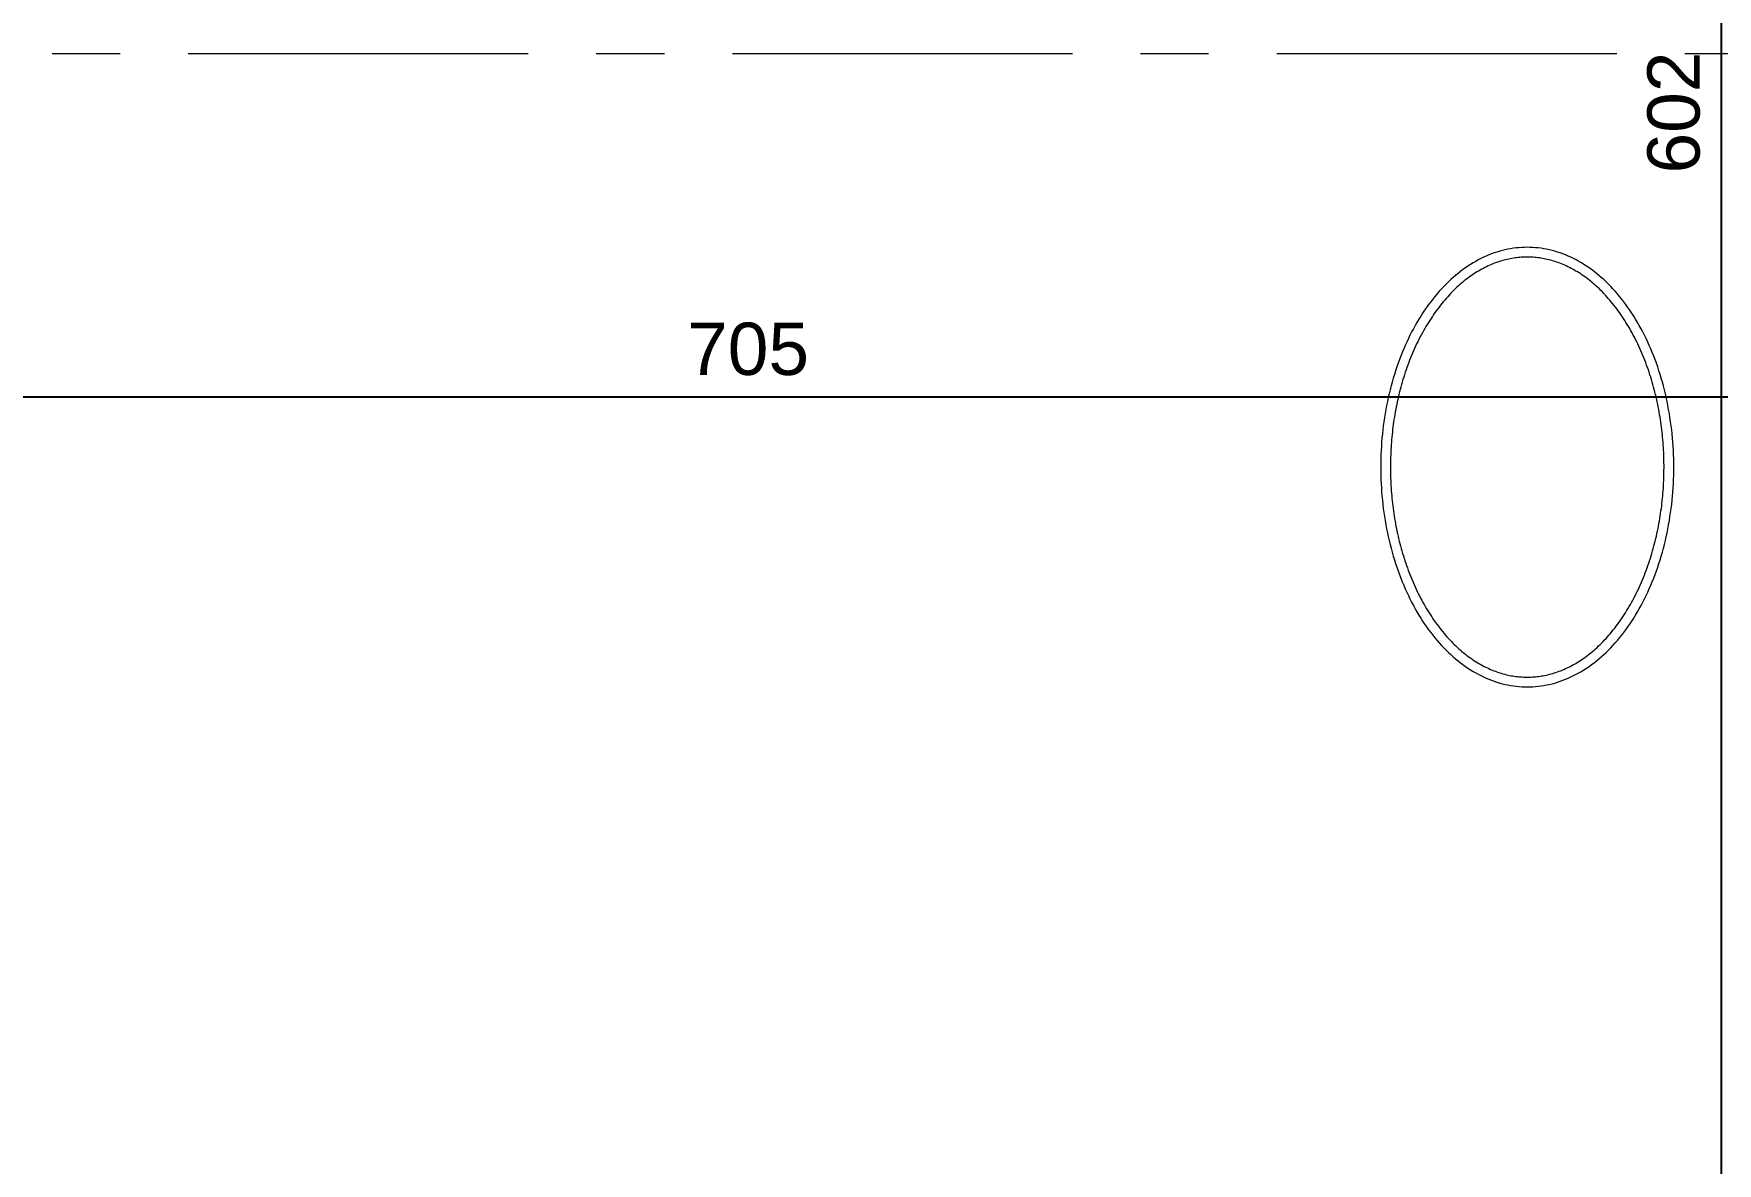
# Model space of a CAD drawing. Header units: centimetres. Extents: x 111832 to 117233, y -55119 to -48329.
# Drawn here: x 114171.2 to 114573.4, y -51537.4 to -51267.5 of the extents above; entities that cross this region are included whole.
import ezdxf

# ---------------------------------------------------------------- set-up
doc = ezdxf.new("R2010")
doc.units = ezdxf.units.CM
doc.header["$LTSCALE"] = 50
doc.header["$MEASUREMENT"] = 0
doc.linetypes.add('AXES', pattern=[2, 1.25, -0.25, 0.25, -0.25])
doc.layers.get('0').update_dxf_attribs({"color": 8})
doc.layers.add('AXES', color=10, linetype='AXES')
doc.layers.add('COTE 50ème', color=1, linetype='Continuous')
doc.layers.add('MACONNERIE COUPE', color=7, linetype='Continuous', lineweight=30)
doc.layers.add('mobilimi', color=8, linetype='Continuous', lineweight=9)
doc.styles.add('RS_TXT_50', font='arial.ttf', dxfattribs={"height": 12.5})
doc.dimstyles.new('RS_50CM_LINEAIRE', dxfattribs={"dimscale": 5, "dimtxt": 12.5, "dimasz": 1.5, "dimexe": 1, "dimexo": 2.5, "dimgap": 1, "dimtad": 1, "dimdec": 1, "dimrnd": 0.5, "dimdsep": 46, "dimtxsty": 'RS_TXT_50', "dimblk1": 'ARCHTICK', "dimblk2": 'ARCHTICK', "dimsah": 1, "dimcen": 2.5, "dimdle": 1, "dimclrt": 4, "dimadec": 0, "dimazin": 2, "dimtfac": 1, "dimtdec": 1, "dimtix": 1, "dimtmove": 2, "dimatfit": 3, "dimfxl": 1, "dimtolj": 1, "dimtzin": 0, "dimarcsym": 0})

# ---------------------------------------------------------------- blocks, each defined once
blk = doc.blocks.new('A$C7560ca7f')
at = {"layer": 'AXES', "lineweight": 5, "ltscale": 1.3}
blk.add_line((3195, -410), (-1985, -410), dxfattribs=at)
blk = doc.blocks.new('_ArchTick')
at = {"color": 0, "linetype": 'ByBlock', "const_width": 0.15}
blk.add_lwpolyline([(-0.5, -0.5), (0.5, 0.5)], dxfattribs=at)
blk = doc.blocks.new('*D1015')
at = {"layer": 'COTE 50ème', "color": 0, "lineweight": -2, "ltscale": 0.5, "transparency": 16777216}
for p, q in [((114574.37, -51592.36), (114574.37, -50980.36)), ((114630.98, -50985.36), (114569.37, -50985.36)), ((114541.87, -51587.36), (114579.37, -51587.36))]:
    blk.add_line(p, q, dxfattribs=at)
at = {"layer": 'Defpoints', "color": 0, "ltscale": 0.5, "transparency": 16777216}
for p in [(114574.37, -50985.36), (114643.48, -50985.36), (114529.37, -51587.36)]:
    blk.add_point(p, dxfattribs=at)
at = {"layer": 'COTE 50ème', "color": 0, "lineweight": -2, "ltscale": 0.5, "transparency": 16777216, "xscale": 7.5, "yscale": 7.5, "zscale": 7.5}
for p, rotation in [((114574.37, -50985.36), 90), ((114574.37, -51587.36), 270)]:
    blk.add_blockref('_ArchTick', p, dxfattribs=dict(at, rotation=rotation))
at = {"layer": 'COTE 50ème', "color": 4, "ltscale": 0.5, "transparency": 16777216, "insert": (114562.98, -51286.36), "char_height": 12.5, "attachment_point": 5, "rotation": 90, "style": 'RS_TXT_50'}
blk.add_mtext('\\A1;602', dxfattribs=at)
blk = doc.blocks.new('*D1096')
at = {"layer": 'COTE 50ème', "color": 0, "lineweight": -2, "ltscale": 0.5, "transparency": 16777216}
for p, q in [((113989.37, -51284.86), (113989.37, -51359.27)), ((114694.37, -51309.86), (114694.37, -51359.27)), ((113984.37, -51354.27), (114699.37, -51354.27))]:
    blk.add_line(p, q, dxfattribs=at)
at = {"layer": 'Defpoints', "color": 0, "ltscale": 0.5, "transparency": 16777216}
for p in [(113989.37, -51272.36), (114694.37, -51297.36), (114694.37, -51354.27)]:
    blk.add_point(p, dxfattribs=at)
at = {"layer": 'COTE 50ème', "color": 0, "lineweight": -2, "ltscale": 0.5, "transparency": 16777216, "xscale": 7.5, "yscale": 7.5, "zscale": 7.5, "rotation": 180}
blk.add_blockref('_ArchTick', (113989.37, -51354.27), dxfattribs=at)
at = {"layer": 'COTE 50ème', "color": 0, "lineweight": -2, "ltscale": 0.5, "transparency": 16777216, "xscale": 7.5, "yscale": 7.5, "zscale": 7.5}
blk.add_blockref('_ArchTick', (114694.37, -51354.27), dxfattribs=at)
at = {"layer": 'COTE 50ème', "color": 4, "ltscale": 0.5, "transparency": 16777216, "insert": (114341.87, -51342.89), "char_height": 12.5, "attachment_point": 5, "style": 'RS_TXT_50'}
blk.add_mtext('\\A1;705', dxfattribs=at)

msp = doc.modelspace()

# ---------------------------------------------------------------- linework, layer by layer
at = {"layer": 'mobilimi'}
for points in [[(114527.96, -51318.56, 0), (114527.3, -51318.57, 0), (114526.64, -51318.6, 0), (114525.98, -51318.65, 0), (114525.31, -51318.71, 0), (114524.65, -51318.8, 0), (114524, -51318.9, 0), (114523.34, -51319.02, 0), (114522.68, -51319.16, 0), (114522.03, -51319.32, 0), (114521.38, -51319.5, 0), (114520.73, -51319.7, 0), (114520.08, -51319.91, 0), (114519.44, -51320.14, 0), (114518.8, -51320.39, 0), (114518.16, -51320.66, 0), (114517.52, -51320.95, 0), (114516.89, -51321.26, 0), (114516.27, -51321.58, 0), (114515.65, -51321.92, 0), (114515.03, -51322.28, 0), (114514.41, -51322.65, 0), (114513.81, -51323.05, 0), (114513.2, -51323.46, 0), (114512.61, -51323.89, 0), (114512.01, -51324.33, 0), (114511.43, -51324.79, 0), (114510.85, -51325.27, 0), (114510.27, -51325.76, 0), (114509.7, -51326.27, 0), (114509.14, -51326.8, 0), (114508.59, -51327.34, 0), (114508.04, -51327.9, 0), (114507.5, -51328.47, 0), (114506.96, -51329.06, 0), (114506.44, -51329.66, 0), (114505.92, -51330.28, 0), (114505.41, -51330.92, 0), (114504.91, -51331.56, 0), (114504.41, -51332.23, 0), (114503.93, -51332.9, 0), (114503.45, -51333.59, 0), (114502.98, -51334.29, 0), (114502.52, -51335.01, 0), (114502.07, -51335.74, 0), (114501.63, -51336.48, 0), (114501.2, -51337.23, 0), (114500.78, -51338, 0), (114500.36, -51338.78, 0), (114499.96, -51339.56, 0), (114499.57, -51340.36, 0), (114499.19, -51341.18, 0), (114498.81, -51342, 0), (114498.45, -51342.83, 0), (114498.1, -51343.67, 0), (114497.76, -51344.53, 0), (114497.43, -51345.39, 0), (114497.11, -51346.26, 0), (114496.81, -51347.14, 0), (114496.51, -51348.03, 0), (114496.23, -51348.93, 0), (114495.95, -51349.83, 0), (114495.69, -51350.74, 0), (114495.44, -51351.66, 0), (114495.2, -51352.59, 0), (114494.97, -51353.52, 0), (114494.76, -51354.46, 0), (114494.55, -51355.41, 0), (114494.36, -51356.36, 0), (114494.18, -51357.31, 0), (114494.02, -51358.28, 0), (114493.86, -51359.24, 0), (114493.72, -51360.21, 0), (114493.59, -51361.19, 0), (114493.47, -51362.16, 0), (114493.36, -51363.14, 0), (114493.27, -51364.13, 0), (114493.19, -51365.11, 0), (114493.12, -51366.1, 0), (114493.06, -51367.09, 0), (114493.02, -51368.08, 0), (114492.99, -51369.08, 0), (114492.97, -51370.07, 0), (114492.96, -51371.06, 0), (114492.97, -51372.06, 0), (114492.99, -51373.05, 0), (114493.02, -51374.04, 0), (114493.06, -51375.03, 0), (114493.12, -51376.02, 0), (114493.19, -51377.01, 0), (114493.27, -51378, 0), (114493.36, -51378.98, 0), (114493.47, -51379.96, 0), (114493.59, -51380.94, 0), (114493.72, -51381.91, 0), (114493.86, -51382.88, 0), (114494.02, -51383.85, 0), (114494.18, -51384.81, 0), (114494.36, -51385.77, 0), (114494.55, -51386.72, 0), (114494.76, -51387.66, 0), (114494.97, -51388.6, 0), (114495.2, -51389.54, 0), (114495.44, -51390.46, 0), (114495.69, -51391.38, 0), (114495.95, -51392.3, 0), (114496.23, -51393.2, 0), (114496.51, -51394.1, 0), (114496.81, -51394.99, 0), (114497.11, -51395.87, 0), (114497.43, -51396.74, 0), (114497.76, -51397.6, 0), (114498.1, -51398.45, 0), (114498.45, -51399.29, 0), (114498.81, -51400.13, 0), (114499.19, -51400.95, 0), (114499.57, -51401.76, 0), (114499.96, -51402.56, 0), (114500.36, -51403.35, 0), (114500.78, -51404.13, 0), (114501.2, -51404.89, 0), (114501.63, -51405.65, 0), (114502.07, -51406.39, 0), (114502.52, -51407.12, 0), (114502.98, -51407.83, 0), (114503.45, -51408.54, 0), (114503.93, -51409.22, 0), (114504.41, -51409.9, 0), (114504.91, -51410.56, 0), (114505.41, -51411.21, 0), (114505.92, -51411.84, 0), (114506.44, -51412.46, 0), (114506.96, -51413.06, 0), (114507.5, -51413.65, 0), (114508.04, -51414.23, 0), (114508.59, -51414.78, 0), (114509.14, -51415.33, 0), (114509.7, -51415.85, 0), (114510.27, -51416.36, 0), (114510.85, -51416.86, 0), (114511.43, -51417.33, 0), (114512.01, -51417.8, 0), (114512.61, -51418.24, 0), (114513.2, -51418.67, 0), (114513.81, -51419.08, 0), (114514.41, -51419.47, 0), (114515.03, -51419.85, 0), (114515.65, -51420.2, 0), (114516.27, -51420.55, 0), (114516.89, -51420.87, 0), (114517.52, -51421.17, 0), (114518.16, -51421.46, 0), (114518.8, -51421.73, 0), (114519.44, -51421.98, 0), (114520.08, -51422.21, 0), (114520.73, -51422.43, 0), (114521.38, -51422.63, 0), (114522.03, -51422.8, 0), (114522.68, -51422.96, 0), (114523.34, -51423.1, 0), (114524, -51423.22, 0), (114524.65, -51423.33, 0), (114525.31, -51423.41, 0), (114525.98, -51423.48, 0), (114526.64, -51423.52, 0), (114527.3, -51423.55, 0), (114527.96, -51423.56, 0), (114528.62, -51423.55, 0), (114529.29, -51423.52, 0), (114529.95, -51423.48, 0), (114530.61, -51423.41, 0), (114531.27, -51423.33, 0), (114531.93, -51423.22, 0), (114532.58, -51423.1, 0), (114533.24, -51422.96, 0), (114533.89, -51422.8, 0), (114534.55, -51422.63, 0), (114535.2, -51422.43, 0), (114535.84, -51422.21, 0), (114536.49, -51421.98, 0), (114537.13, -51421.73, 0), (114537.76, -51421.46, 0), (114538.4, -51421.17, 0), (114539.03, -51420.87, 0), (114539.66, -51420.55, 0), (114540.28, -51420.2, 0), (114540.9, -51419.85, 0), (114541.51, -51419.47, 0), (114542.12, -51419.08, 0), (114542.72, -51418.67, 0), (114543.32, -51418.24, 0), (114543.91, -51417.8, 0), (114544.5, -51417.33, 0), (114545.08, -51416.86, 0), (114545.65, -51416.36, 0), (114546.22, -51415.85, 0), (114546.78, -51415.33, 0), (114547.34, -51414.78, 0), (114547.89, -51414.23, 0), (114548.43, -51413.65, 0), (114548.96, -51413.06, 0), (114549.49, -51412.46, 0), (114550, -51411.84, 0), (114550.52, -51411.21, 0), (114551.02, -51410.56, 0), (114551.51, -51409.9, 0), (114552, -51409.22, 0), (114552.48, -51408.54, 0), (114552.94, -51407.83, 0), (114553.4, -51407.12, 0), (114553.85, -51406.39, 0), (114554.29, -51405.65, 0), (114554.73, -51404.89, 0), (114555.15, -51404.13, 0), (114555.56, -51403.35, 0), (114555.96, -51402.56, 0), (114556.35, -51401.76, 0), (114556.74, -51400.95, 0), (114557.11, -51400.13, 0), (114557.47, -51399.29, 0), (114557.82, -51398.45, 0), (114558.16, -51397.6, 0), (114558.49, -51396.74, 0), (114558.81, -51395.87, 0), (114559.12, -51394.99, 0), (114559.41, -51394.1, 0), (114559.7, -51393.2, 0), (114559.97, -51392.3, 0), (114560.23, -51391.38, 0), (114560.48, -51390.46, 0), (114560.72, -51389.54, 0), (114560.95, -51388.6, 0), (114561.17, -51387.66, 0), (114561.37, -51386.72, 0), (114561.56, -51385.77, 0), (114561.74, -51384.81, 0), (114561.91, -51383.85, 0), (114562.06, -51382.88, 0), (114562.21, -51381.91, 0), (114562.34, -51380.94, 0), (114562.46, -51379.96, 0), (114562.56, -51378.98, 0), (114562.65, -51378, 0), (114562.74, -51377.01, 0), (114562.81, -51376.02, 0), (114562.86, -51375.03, 0), (114562.91, -51374.04, 0), (114562.94, -51373.05, 0), (114562.96, -51372.06, 0), (114562.96, -51371.06, 0), (114562.96, -51370.07, 0), (114562.94, -51369.08, 0), (114562.91, -51368.08, 0), (114562.86, -51367.09, 0), (114562.81, -51366.1, 0), (114562.74, -51365.11, 0), (114562.65, -51364.13, 0), (114562.56, -51363.14, 0), (114562.46, -51362.16, 0), (114562.34, -51361.19, 0), (114562.21, -51360.21, 0), (114562.06, -51359.24, 0), (114561.91, -51358.28, 0), (114561.74, -51357.31, 0), (114561.56, -51356.36, 0), (114561.37, -51355.41, 0), (114561.17, -51354.46, 0), (114560.95, -51353.52, 0), (114560.72, -51352.59, 0), (114560.48, -51351.66, 0), (114560.23, -51350.74, 0), (114559.97, -51349.83, 0), (114559.7, -51348.93, 0), (114559.41, -51348.03, 0), (114559.12, -51347.14, 0), (114558.81, -51346.26, 0), (114558.49, -51345.39, 0), (114558.16, -51344.53, 0), (114557.82, -51343.67, 0), (114557.47, -51342.83, 0), (114557.11, -51342, 0), (114556.74, -51341.18, 0), (114556.35, -51340.36, 0), (114555.96, -51339.56, 0), (114555.56, -51338.78, 0), (114555.15, -51338, 0), (114554.73, -51337.23, 0), (114554.29, -51336.48, 0), (114553.85, -51335.74, 0), (114553.4, -51335.01, 0), (114552.94, -51334.29, 0), (114552.48, -51333.59, 0), (114552, -51332.9, 0), (114551.51, -51332.23, 0), (114551.02, -51331.56, 0), (114550.52, -51330.92, 0), (114550, -51330.28, 0), (114549.49, -51329.66, 0), (114548.96, -51329.06, 0), (114548.43, -51328.47, 0), (114547.89, -51327.9, 0), (114547.34, -51327.34, 0), (114546.78, -51326.8, 0), (114546.22, -51326.27, 0), (114545.65, -51325.76, 0), (114545.08, -51325.27, 0), (114544.5, -51324.79, 0), (114543.91, -51324.33, 0), (114543.32, -51323.89, 0), (114542.72, -51323.46, 0), (114542.12, -51323.05, 0), (114541.51, -51322.65, 0), (114540.9, -51322.28, 0), (114540.28, -51321.92, 0), (114539.66, -51321.58, 0), (114539.03, -51321.26, 0), (114538.4, -51320.95, 0), (114537.76, -51320.66, 0), (114537.13, -51320.39, 0), (114536.49, -51320.14, 0), (114535.84, -51319.91, 0), (114535.2, -51319.7, 0), (114534.55, -51319.5, 0), (114533.89, -51319.32, 0), (114533.24, -51319.16, 0), (114532.58, -51319.02, 0), (114531.93, -51318.9, 0), (114531.27, -51318.8, 0), (114530.61, -51318.71, 0), (114529.95, -51318.65, 0), (114529.29, -51318.6, 0), (114528.62, -51318.57, 0), (114527.96, -51318.56, 0)], [(114527.96, -51320.9, 0), (114527.6, -51320.9, 0), (114527.24, -51320.91, 0), (114526.88, -51320.92, 0), (114526.52, -51320.95, 0), (114526.16, -51320.97, 0), (114525.79, -51321.01, 0), (114525.42, -51321.05, 0), (114525.05, -51321.1, 0), (114524.68, -51321.15, 0), (114524.31, -51321.21, 0), (114523.94, -51321.28, 0), (114523.57, -51321.36, 0), (114523.19, -51321.44, 0), (114522.82, -51321.53, 0), (114522.44, -51321.63, 0), (114522.06, -51321.73, 0), (114521.69, -51321.84, 0), (114521.31, -51321.96, 0), (114520.93, -51322.09, 0), (114520.55, -51322.22, 0), (114520.16, -51322.36, 0), (114519.78, -51322.51, 0), (114519.4, -51322.67, 0), (114519.02, -51322.84, 0), (114518.63, -51323.01, 0), (114518.25, -51323.19, 0), (114517.87, -51323.38, 0), (114517.48, -51323.58, 0), (114517.1, -51323.78, 0), (114516.72, -51324, 0), (114516.34, -51324.22, 0), (114515.95, -51324.45, 0), (114515.57, -51324.68, 0), (114515.19, -51324.93, 0), (114514.81, -51325.18, 0), (114514.44, -51325.45, 0), (114514.06, -51325.71, 0), (114513.68, -51325.99, 0), (114513.31, -51326.28, 0), (114512.93, -51326.57, 0), (114512.56, -51326.87, 0), (114512.19, -51327.18, 0), (114511.82, -51327.5, 0), (114511.46, -51327.83, 0), (114511.09, -51328.17, 0), (114510.73, -51328.51, 0), (114510.37, -51328.87, 0), (114510.01, -51329.23, 0), (114509.66, -51329.6, 0), (114509.31, -51329.97, 0), (114508.96, -51330.36, 0), (114508.61, -51330.75, 0), (114508.26, -51331.15, 0), (114507.92, -51331.56, 0), (114507.58, -51331.98, 0), (114507.24, -51332.4, 0), (114506.91, -51332.83, 0), (114506.58, -51333.27, 0), (114506.25, -51333.71, 0), (114505.93, -51334.16, 0), (114505.61, -51334.62, 0), (114505.3, -51335.08, 0), (114504.98, -51335.55, 0), (114504.67, -51336.03, 0), (114504.37, -51336.51, 0), (114504.07, -51337, 0), (114503.77, -51337.49, 0), (114503.48, -51337.99, 0), (114503.19, -51338.5, 0), (114502.91, -51339.01, 0), (114502.63, -51339.53, 0), (114502.35, -51340.05, 0), (114502.08, -51340.58, 0), (114501.82, -51341.11, 0), (114501.55, -51341.65, 0), (114501.3, -51342.19, 0), (114501.05, -51342.74, 0), (114500.8, -51343.29, 0), (114500.56, -51343.84, 0), (114500.33, -51344.4, 0), (114500.1, -51344.97, 0), (114499.87, -51345.54, 0), (114499.65, -51346.11, 0), (114499.44, -51346.68, 0), (114499.23, -51347.26, 0), (114499.03, -51347.84, 0), (114498.84, -51348.42, 0), (114498.65, -51349, 0), (114498.46, -51349.59, 0), (114498.28, -51350.17, 0), (114498.11, -51350.76, 0), (114497.94, -51351.34, 0), (114497.78, -51351.93, 0), (114497.62, -51352.52, 0), (114497.47, -51353.11, 0), (114497.32, -51353.7, 0), (114497.18, -51354.3, 0), (114497.04, -51354.89, 0), (114496.91, -51355.49, 0), (114496.78, -51356.08, 0), (114496.66, -51356.68, 0), (114496.55, -51357.28, 0), (114496.44, -51357.88, 0), (114496.34, -51358.48, 0), (114496.24, -51359.08, 0), (114496.14, -51359.68, 0), (114496.05, -51360.29, 0), (114495.97, -51360.89, 0), (114495.89, -51361.49, 0), (114495.82, -51362.1, 0), (114495.75, -51362.7, 0), (114495.68, -51363.31, 0), (114495.62, -51363.92, 0), (114495.57, -51364.52, 0), (114495.52, -51365.13, 0), (114495.48, -51365.74, 0), (114495.44, -51366.34, 0), (114495.4, -51366.95, 0), (114495.37, -51367.56, 0), (114495.35, -51368.17, 0), (114495.33, -51368.78, 0), (114495.31, -51369.39, 0), (114495.3, -51370, 0), (114495.3, -51370.61, 0), (114495.3, -51371.21, 0), (114495.3, -51371.82, 0), (114495.31, -51372.43, 0), (114495.32, -51373.04, 0), (114495.34, -51373.65, 0), (114495.36, -51374.26, 0), (114495.39, -51374.87, 0), (114495.42, -51375.48, 0), (114495.46, -51376.08, 0), (114495.5, -51376.69, 0), (114495.54, -51377.3, 0), (114495.6, -51377.91, 0), (114495.65, -51378.51, 0), (114495.71, -51379.12, 0), (114495.78, -51379.72, 0), (114495.85, -51380.33, 0), (114495.93, -51380.93, 0), (114496.01, -51381.54, 0), (114496.1, -51382.14, 0), (114496.19, -51382.74, 0), (114496.28, -51383.34, 0), (114496.39, -51383.94, 0), (114496.49, -51384.54, 0), (114496.61, -51385.14, 0), (114496.72, -51385.74, 0), (114496.85, -51386.34, 0), (114496.98, -51386.93, 0), (114497.11, -51387.53, 0), (114497.25, -51388.12, 0), (114497.39, -51388.72, 0), (114497.54, -51389.31, 0), (114497.7, -51389.9, 0), (114497.86, -51390.49, 0), (114498.02, -51391.08, 0), (114498.19, -51391.66, 0), (114498.37, -51392.25, 0), (114498.55, -51392.83, 0), (114498.74, -51393.41, 0), (114498.93, -51393.99, 0), (114499.13, -51394.57, 0), (114499.34, -51395.15, 0), (114499.55, -51395.73, 0), (114499.76, -51396.3, 0), (114499.98, -51396.87, 0), (114500.21, -51397.44, 0), (114500.44, -51398, 0), (114500.68, -51398.56, 0), (114500.92, -51399.11, 0), (114501.17, -51399.66, 0), (114501.43, -51400.21, 0), (114501.68, -51400.75, 0), (114501.95, -51401.28, 0), (114502.22, -51401.81, 0), (114502.49, -51402.34, 0), (114502.77, -51402.86, 0), (114503.05, -51403.37, 0), (114503.33, -51403.88, 0), (114503.62, -51404.38, 0), (114503.92, -51404.88, 0), (114504.22, -51405.37, 0), (114504.52, -51405.86, 0), (114504.83, -51406.34, 0), (114505.14, -51406.81, 0), (114505.45, -51407.28, 0), (114505.77, -51407.74, 0), (114506.09, -51408.19, 0), (114506.42, -51408.64, 0), (114506.75, -51409.08, 0), (114507.08, -51409.51, 0), (114507.41, -51409.94, 0), (114507.75, -51410.36, 0), (114508.09, -51410.77, 0), (114508.43, -51411.17, 0), (114508.78, -51411.57, 0), (114509.13, -51411.96, 0), (114509.48, -51412.34, 0), (114509.84, -51412.71, 0), (114510.19, -51413.08, 0), (114510.55, -51413.44, 0), (114510.91, -51413.79, 0), (114511.28, -51414.13, 0), (114511.64, -51414.46, 0), (114512.01, -51414.78, 0), (114512.38, -51415.1, 0), (114512.75, -51415.4, 0), (114513.12, -51415.7, 0), (114513.49, -51415.99, 0), (114513.87, -51416.27, 0), (114514.25, -51416.55, 0), (114514.62, -51416.81, 0), (114515, -51417.07, 0), (114515.38, -51417.32, 0), (114515.76, -51417.56, 0), (114516.15, -51417.79, 0), (114516.53, -51418.02, 0), (114516.91, -51418.24, 0), (114517.29, -51418.45, 0), (114517.68, -51418.65, 0), (114518.06, -51418.84, 0), (114518.44, -51419.03, 0), (114518.83, -51419.2, 0), (114519.21, -51419.37, 0), (114519.59, -51419.53, 0), (114519.97, -51419.69, 0), (114520.36, -51419.83, 0), (114520.74, -51419.97, 0), (114521.12, -51420.1, 0), (114521.5, -51420.22, 0), (114521.88, -51420.34, 0), (114522.25, -51420.45, 0), (114522.63, -51420.55, 0), (114523.01, -51420.64, 0), (114523.38, -51420.73, 0), (114523.76, -51420.81, 0), (114524.13, -51420.88, 0), (114524.5, -51420.94, 0), (114524.87, -51421, 0), (114525.24, -51421.05, 0), (114525.61, -51421.1, 0), (114525.97, -51421.13, 0), (114526.34, -51421.17, 0), (114526.7, -51421.19, 0), (114527.06, -51421.21, 0), (114527.42, -51421.22, 0), (114527.78, -51421.23, 0), (114528.14, -51421.23, 0), (114528.5, -51421.22, 0), (114528.86, -51421.21, 0), (114529.22, -51421.19, 0), (114529.59, -51421.17, 0), (114529.95, -51421.13, 0), (114530.32, -51421.1, 0), (114530.68, -51421.05, 0), (114531.05, -51421, 0), (114531.42, -51420.94, 0), (114531.8, -51420.88, 0), (114532.17, -51420.81, 0), (114532.54, -51420.73, 0), (114532.92, -51420.64, 0), (114533.29, -51420.55, 0), (114533.67, -51420.45, 0), (114534.05, -51420.34, 0), (114534.43, -51420.22, 0), (114534.81, -51420.1, 0), (114535.19, -51419.97, 0), (114535.57, -51419.83, 0), (114535.95, -51419.69, 0), (114536.33, -51419.53, 0), (114536.71, -51419.37, 0), (114537.1, -51419.2, 0), (114537.48, -51419.03, 0), (114537.86, -51418.84, 0), (114538.25, -51418.65, 0), (114538.63, -51418.45, 0), (114539.01, -51418.24, 0), (114539.4, -51418.02, 0), (114539.78, -51417.79, 0), (114540.16, -51417.56, 0), (114540.54, -51417.32, 0), (114540.92, -51417.07, 0), (114541.3, -51416.81, 0), (114541.68, -51416.55, 0), (114542.05, -51416.27, 0), (114542.43, -51415.99, 0), (114542.8, -51415.7, 0), (114543.17, -51415.4, 0), (114543.55, -51415.1, 0), (114543.91, -51414.78, 0), (114544.28, -51414.46, 0), (114544.65, -51414.13, 0), (114545.01, -51413.79, 0), (114545.37, -51413.44, 0), (114545.73, -51413.08, 0), (114546.09, -51412.71, 0), (114546.44, -51412.34, 0), (114546.79, -51411.96, 0), (114547.14, -51411.57, 0), (114547.49, -51411.17, 0), (114547.83, -51410.77, 0), (114548.17, -51410.36, 0), (114548.51, -51409.94, 0), (114548.85, -51409.51, 0), (114549.18, -51409.08, 0), (114549.51, -51408.64, 0), (114549.83, -51408.19, 0), (114550.15, -51407.74, 0), (114550.47, -51407.28, 0), (114550.78, -51406.81, 0), (114551.1, -51406.34, 0), (114551.4, -51405.86, 0), (114551.7, -51405.37, 0), (114552, -51404.88, 0), (114552.3, -51404.38, 0), (114552.59, -51403.88, 0), (114552.88, -51403.37, 0), (114553.16, -51402.86, 0), (114553.43, -51402.34, 0), (114553.71, -51401.81, 0), (114553.98, -51401.28, 0), (114554.24, -51400.75, 0), (114554.5, -51400.21, 0), (114554.75, -51399.66, 0), (114555, -51399.11, 0), (114555.24, -51398.56, 0), (114555.48, -51398, 0), (114555.71, -51397.44, 0), (114555.94, -51396.87, 0), (114556.16, -51396.3, 0), (114556.38, -51395.73, 0), (114556.59, -51395.15, 0), (114556.79, -51394.57, 0), (114556.99, -51393.99, 0), (114557.18, -51393.41, 0), (114557.37, -51392.83, 0), (114557.55, -51392.25, 0), (114557.73, -51391.66, 0), (114557.9, -51391.08, 0), (114558.07, -51390.49, 0), (114558.23, -51389.9, 0), (114558.38, -51389.31, 0), (114558.53, -51388.72, 0), (114558.68, -51388.12, 0), (114558.81, -51387.53, 0), (114558.95, -51386.93, 0), (114559.08, -51386.34, 0), (114559.2, -51385.74, 0), (114559.32, -51385.14, 0), (114559.43, -51384.54, 0), (114559.54, -51383.94, 0), (114559.64, -51383.34, 0), (114559.74, -51382.74, 0), (114559.83, -51382.14, 0), (114559.91, -51381.54, 0), (114560, -51380.93, 0), (114560.07, -51380.33, 0), (114560.14, -51379.72, 0), (114560.21, -51379.12, 0), (114560.27, -51378.51, 0), (114560.33, -51377.91, 0), (114560.38, -51377.3, 0), (114560.43, -51376.69, 0), (114560.47, -51376.08, 0), (114560.5, -51375.48, 0), (114560.54, -51374.87, 0), (114560.56, -51374.26, 0), (114560.59, -51373.65, 0), (114560.6, -51373.04, 0), (114560.62, -51372.43, 0), (114560.62, -51371.82, 0), (114560.63, -51371.21, 0), (114560.63, -51370.61, 0), (114560.62, -51370, 0), (114560.61, -51369.39, 0), (114560.6, -51368.78, 0), (114560.58, -51368.17, 0), (114560.55, -51367.56, 0), (114560.52, -51366.95, 0), (114560.49, -51366.34, 0), (114560.45, -51365.74, 0), (114560.4, -51365.13, 0), (114560.35, -51364.52, 0), (114560.3, -51363.92, 0), (114560.24, -51363.31, 0), (114560.18, -51362.7, 0), (114560.11, -51362.1, 0), (114560.03, -51361.49, 0), (114559.95, -51360.89, 0), (114559.87, -51360.29, 0), (114559.78, -51359.68, 0), (114559.69, -51359.08, 0), (114559.59, -51358.48, 0), (114559.48, -51357.88, 0), (114559.37, -51357.28, 0), (114559.26, -51356.68, 0), (114559.14, -51356.08, 0), (114559.01, -51355.49, 0), (114558.88, -51354.89, 0), (114558.75, -51354.3, 0), (114558.6, -51353.7, 0), (114558.46, -51353.11, 0), (114558.31, -51352.52, 0), (114558.15, -51351.93, 0), (114557.98, -51351.34, 0), (114557.82, -51350.76, 0), (114557.64, -51350.17, 0), (114557.46, -51349.59, 0), (114557.28, -51349, 0), (114557.09, -51348.42, 0), (114556.89, -51347.84, 0), (114556.69, -51347.26, 0), (114556.48, -51346.68, 0), (114556.27, -51346.11, 0), (114556.05, -51345.54, 0), (114555.83, -51344.97, 0), (114555.6, -51344.4, 0), (114555.36, -51343.84, 0), (114555.12, -51343.29, 0), (114554.87, -51342.74, 0), (114554.62, -51342.19, 0), (114554.37, -51341.65, 0), (114554.11, -51341.11, 0), (114553.84, -51340.58, 0), (114553.57, -51340.05, 0), (114553.3, -51339.53, 0), (114553.02, -51339.01, 0), (114552.73, -51338.5, 0), (114552.44, -51337.99, 0), (114552.15, -51337.49, 0), (114551.85, -51337, 0), (114551.55, -51336.51, 0), (114551.25, -51336.03, 0), (114550.94, -51335.55, 0), (114550.63, -51335.08, 0), (114550.31, -51334.62, 0), (114549.99, -51334.16, 0), (114549.67, -51333.71, 0), (114549.34, -51333.27, 0), (114549.01, -51332.83, 0), (114548.68, -51332.4, 0), (114548.34, -51331.98, 0), (114548, -51331.56, 0), (114547.66, -51331.15, 0), (114547.32, -51330.75, 0), (114546.97, -51330.36, 0), (114546.62, -51329.97, 0), (114546.26, -51329.6, 0), (114545.91, -51329.23, 0), (114545.55, -51328.87, 0), (114545.19, -51328.51, 0), (114544.83, -51328.17, 0), (114544.46, -51327.83, 0), (114544.1, -51327.5, 0), (114543.73, -51327.18, 0), (114543.36, -51326.87, 0), (114542.99, -51326.57, 0), (114542.62, -51326.28, 0), (114542.24, -51325.99, 0), (114541.86, -51325.71, 0), (114541.49, -51325.45, 0), (114541.11, -51325.18, 0), (114540.73, -51324.93, 0), (114540.35, -51324.68, 0), (114539.97, -51324.45, 0), (114539.59, -51324.22, 0), (114539.21, -51324, 0), (114538.82, -51323.78, 0), (114538.44, -51323.58, 0), (114538.06, -51323.38, 0), (114537.67, -51323.19, 0), (114537.29, -51323.01, 0), (114536.91, -51322.84, 0), (114536.52, -51322.67, 0), (114536.14, -51322.51, 0), (114535.76, -51322.36, 0), (114535.38, -51322.22, 0), (114535, -51322.09, 0), (114534.62, -51321.96, 0), (114534.24, -51321.84, 0), (114533.86, -51321.73, 0), (114533.48, -51321.63, 0), (114533.1, -51321.53, 0), (114532.73, -51321.44, 0), (114532.35, -51321.36, 0), (114531.98, -51321.28, 0), (114531.61, -51321.21, 0), (114531.24, -51321.15, 0), (114530.87, -51321.1, 0), (114530.5, -51321.05, 0), (114530.13, -51321.01, 0), (114529.77, -51320.97, 0), (114529.4, -51320.95, 0), (114529.04, -51320.92, 0), (114528.68, -51320.91, 0), (114528.32, -51320.9, 0), (114527.96, -51320.9, 0)]]:
    msp.add_polyline3d(points, dxfattribs=at)

# ---------------------------------------------------------------- block references
at = {"layer": 'MACONNERIE COUPE', "lineweight": 5, "ltscale": 0.5}
msp.add_blockref('A$C7560ca7f', (113954.37, -50862.36), dxfattribs=at)

# ---------------------------------------------------------------- dimensions: what is measured, and where the dimension line sits
at = {"layer": 'COTE 50ème', "ltscale": 0.5}
dim = msp.add_linear_dim(base=(114574.37, -50985.36), p1=(114529.37, -51587.36), p2=(114643.48, -50985.36), angle=90, dimstyle='RS_50CM_LINEAIRE', dxfattribs=at)
dim.commit()
dim.dimension.update_dxf_attribs({"geometry": '*D1015', "text_midpoint": (114562.98, -51286.36)})
dim = msp.add_linear_dim(base=(114694.37, -51354.27), p1=(113989.37, -51272.36), p2=(114694.37, -51297.36), dimstyle='RS_50CM_LINEAIRE', dxfattribs=at)
dim.commit()
dim.dimension.update_dxf_attribs({"geometry": '*D1096', "text_midpoint": (114341.87, -51342.89)})

doc.saveas('drawing.dxf')
